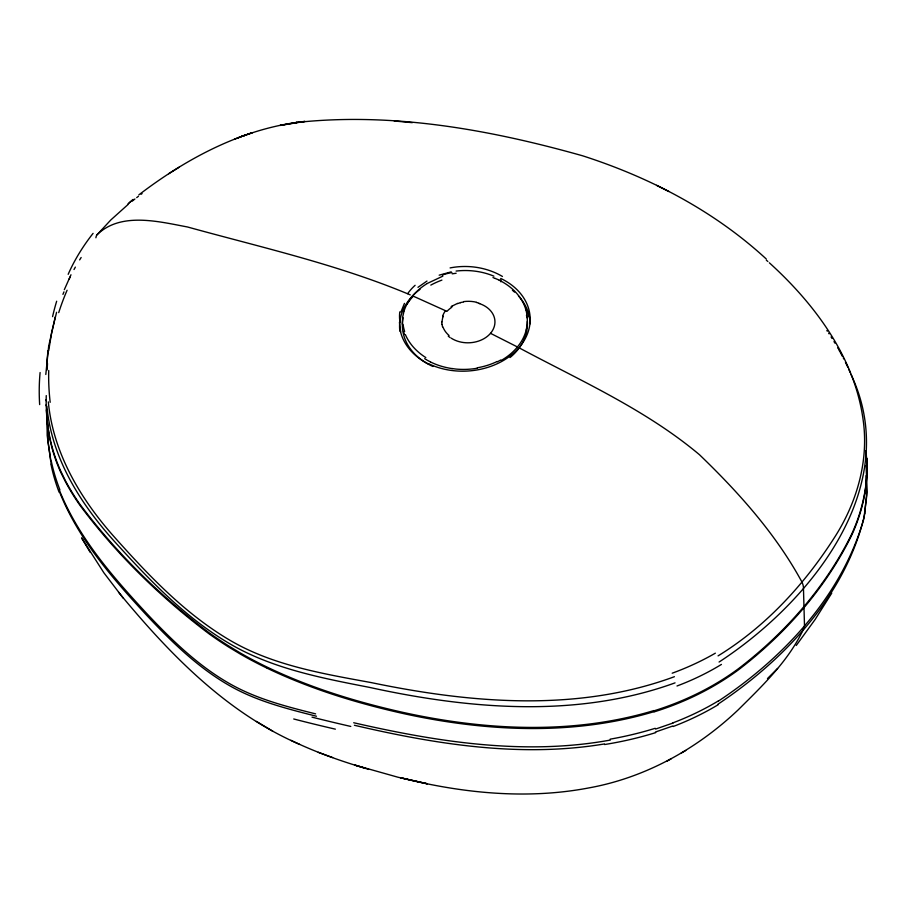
<?xml version="1.0" encoding="UTF-8"?>
<svg xmlns="http://www.w3.org/2000/svg" width="913" height="913" viewBox="0 0 913 913"><rect width="100%" height="100%" fill="white"/><g stroke="black" fill="none" stroke-linecap="round" stroke-linejoin="round"><path stroke-width="1.37" d="M47.419 423.929L48.241 443.398L51.345 464.066M46.164 400.716L46.243 395.591M47.008 411.261L47.179 435.387L50.751 461.385M441.915 321.958L442.794 317.108M47.156 369.948L47.487 363.5M45.81 374.478L48.663 346.301L55.214 317.051M48.674 350.843L51.664 332.503L56.583 312.292M864.725 513.095L866.483 495.691L866.049 475.707M864.097 516.769L867.213 492.096L866.072 465.459M863.378 520.433L864.839 513.232M864.109 516.918C844.833 595.961 784.096 660.122 717.96 704.208M863.299 520.581C841.181 596.315 783.08 658.376 718.383 701.104M400.91 312.006L404.448 303.39M404.037 311.059L402.622 317.165L402.336 324.229M404.094 310.877C407.803 299.384 416.83 289.832 427.136 283.566M442.851 316.948L443.136 316.195M62.94 294.374L63.956 291.863M64.332 289.672L70.986 274.756M831.743 593.142L815.138 619.459L796.25 645.468M95.911 237.779A19.607 10.226 40.1 0 1 97.018 234.789C120.664 211.656 158.702 221.597 187.519 226.983C262.316 247.628 338.483 264.702 410.234 294.865M654.085 710.793A261.403 202.287 -1.6 0 0 738.514 668.658C785.112 632.994 825.341 587.458 851.407 534.676A261.403 202.287 -1.6 0 0 866.916 458.189M654.119 711.889A261.403 202.287 -1.6 0 0 738.549 669.765C785.134 634.101 825.375 588.565 851.43 535.771A261.403 202.287 -1.6 0 0 866.951 459.296M97.018 234.789L110.85 219.93L128.025 204.523M368.932 769.442L354.746 765.048L397.92 777.214L427.33 783.765L400.408 777.705C461.75 793.135 526.436 799.868 589.011 787.885C645.286 777.693 696.961 748.968 738.252 709.789C762.948 685.241 789.14 660.384 803.885 628.235A19.618 10.226 40.1 0 0 804.479 624.983L803.988 607.259M777.591 668.453L767.468 678.564M129.201 202.857L133.23 199.422L127.763 204.09M417.971 287.333L426.976 281.067M132.328 201.043L134.941 198.977M138.856 194.857C187.291 157.903 243.554 127.911 304.953 121.406L280.086 125.423L297.022 122.422L296.029 122.559C392.305 111.968 490.053 129.703 582.562 155.781C649.794 177.373 714.092 210.903 766.247 258.972M136.699 197.619L138.479 196.261M141.161 194.252L142.063 193.579M451.125 306.722L451.901 306.209M452.083 306.095L457.539 303.413M168.688 173.732L179.096 167.25M427.284 283.464L442.862 276.137M718.063 655.876C766.555 626.135 805.894 582.893 836.08 534.972C857.181 501.089 868.788 460.414 863.207 420.448C854.899 357.759 815.001 304.234 769.351 262.807M719.079 662.028C808.792 603.459 904.589 487.896 851.007 374.421M681.235 753.054L685.754 750.497M666.981 761.168L671.181 758.794M500.712 360.042L497.391 361.788M234.538 139.141L244.901 135.238L237.734 137.931M439.164 275.178L451.193 271.869M673.041 723.016L655.58 729.065M672.813 726.018L655.408 732.032M674.41 676.704C577.256 712.494 470.731 703.261 371.34 682.616C323.282 673.794 273.558 665.577 230.727 640.732C185.282 614.198 148.682 575.544 113.965 536.57C80.47 498.875 53.114 452.951 48.321 401.88M675.049 682.867C576.833 718.474 469.316 709.23 369.172 687.318C322.997 678.325 275.703 669.275 234.139 646.256C187.519 620.098 150.234 580.919 114.673 541.671C80.504 503.885 51.516 457.972 46.894 406.171M653.97 710.554C578.1 733.413 496.786 730.868 419.672 715.849A581.501 449.983 -1.6 0 1 403.649 712.528C356.812 702.097 310.603 687.923 267.247 667.175A388.653 300.754 -1.6 0 1 240.142 652.886L228.935 646.107A408.773 316.32 -1.6 0 1 209.282 632.903C160.505 596.28 116.225 552.958 79.739 504.022A327.79 253.654 -1.6 0 1 65.462 480.786L60.783 471.188A255.743 197.904 -1.6 0 1 48.515 430.24M653.993 711.661C578.134 734.52 496.809 731.975 419.695 716.956A581.501 449.983 -1.6 0 1 403.683 713.635C356.846 703.204 310.625 689.03 267.269 668.282M460.437 302.568L463.439 302.032M477.328 368.213L476.94 368.281A62.552 48.48 -2.1 0 1 456.101 369.08L452.049 368.544M452.186 273.832L456.135 273.249M610.386 740.055C524.815 755.713 437.521 741.938 353.708 722.742M604.429 743.958C520.889 757.87 436.003 744.346 354.404 725.264M394.222 120.995L412.265 122.662M315.601 713.863C287.139 706.765 258.299 699.381 232.404 685.207C199.433 667.095 172.169 640.527 146.582 613.331C112.31 576.331 78.187 537.232 59.242 489.87M316.446 716.237C287.937 709.013 258.984 701.72 232.986 687.569C199.81 669.446 172.431 642.706 146.742 615.373C112.607 578.454 78.495 539.503 59.676 492.233M365.634 768.392C340.081 760.894 314.917 751.878 290.905 740.306M478.869 303.401L479.667 303.664M479.896 303.744L480.067 303.812A26.511 20.417 -2.4 0 1 493.237 329.182A26.511 20.417 -2.4 0 1 461.407 342.192A26.511 20.554 -1.8 0 1 451.148 338.13M318.26 752.301L332.64 757.573M492.986 277.552L495.154 278.408M495.348 278.488L495.759 278.659A62.552 48.343 -1.9 0 1 499.149 280.131M412.596 295.858L446.286 311.059M299.715 744.415C225.91 712.505 168.825 653.183 118.519 592.183M656.584 185.339L668.921 191.525M490.578 333.359L517.032 346.769M519.406 347.979C580.782 380.847 645.719 409.606 699.438 454.685C738.64 492.415 775.776 533.877 801.876 581.901A19.641 10.237 40.1 0 1 803.44 587.675L803.954 606.152M427.067 360.11L427.113 360.133A62.552 48.343 -1.9 0 0 430.422 361.879M426.348 359.699L424.659 358.661M256.405 721.418L272.782 731.199M766.327 260.159L767.844 261.483M123.335 598.277L103.877 572.782L81.588 537.894L90.25 552.411M826.858 330.54L827.304 331.202M828.627 333.188L829.072 333.85M831.07 336.943L832.051 338.483M833.991 341.588L834.939 343.14M837.7 347.83L838.157 348.618M838.602 349.394L839.937 351.756M840.371 352.544L841.66 354.917M842.083 355.716L842.505 356.515M843.338 358.101L843.749 358.9M845.461 362.313L847.937 367.471M848.725 369.206L850.265 372.675M404.459 334.489L403.546 331.556M525.956 310.066L526.059 310.466A62.552 48.195 -1.6 0 1 526.641 326.98M442.52 326.786L442.04 324.389M400.693 331.807L399.438 322.323M47.122 420.071L48.492 431.347A255.743 197.904 -1.6 0 0 60.737 472.306L65.531 481.87A327.79 253.654 -1.6 0 0 79.808 505.117C116.225 554.088 160.562 597.364 209.305 634.01A408.773 316.32 -1.6 0 0 228.958 647.226L240.176 653.982A388.653 300.754 -1.6 0 0 267.281 668.27M47.75 426.268L46.358 409.857M866.026 450.988L866.62 459.307M865.935 450.896L866.289 454.491M46.7 416.077L46.175 404.744M500.86 281.82L500.758 278.454A65.371 49.93 -3.6 0 1 518.949 347.75A65.371 49.941 -3.6 0 1 428.836 363.819M46.129 399.62L46.209 405.84M718.36 704.596A251.691 192.746 -2.3 0 1 673.132 726.52M655.705 732.625A294.226 226.801 -2.1 0 1 604.566 744.529M350.775 726.44A425.481 75.208 9.4 0 1 312.029 717.15M59.128 492.278A243.406 181.63 21.9 0 1 50.934 464.055M59.893 489.813A241.603 178.492 24.2 0 1 51.322 461.407M335.368 729.156A436.962 90.672 8.3 0 1 293.724 718.976M655.203 728.312A292.708 223.959 -2.5 0 1 610.146 739.165M718.246 700.979A252.034 191.502 -2.9 0 1 672.949 722.856M527.44 312.2A65.804 50.261 -3.6 0 1 529.928 319.778M399.883 331.385A65.394 50.603 -1.6 0 1 420.003 289.364M512.433 290.311A65.394 50.603 -1.6 0 1 514.521 292.092M518.458 295.96A65.394 50.603 -1.6 0 1 530.293 323.75M428.619 364.07A65.348 50.466 -1.9 0 1 400.556 331.83M399.997 322.312A65.359 48.252 8.7 0 1 399.803 311.858M407.015 304.12A65.2 47.533 -11.8 0 1 413.19 296.269M407.643 293.655A65.2 52.007 4 0 1 415.107 285.301M430.799 285.107A65.359 45.49 -11.7 0 1 441.903 280.097M450.098 267.92A65.348 54.963 -0.3 0 1 502.435 276.456M68.167 274.322A256.017 183.924 -10.7 0 1 93.08 233.363M58.729 312.623A390.422 289.147 -2.9 0 1 67.083 290.266M46.825 363.248A339.225 240.633 41.2 0 1 48.081 350.603M50.181 402.313A288.497 202.172 43 0 1 48.731 370.507M715.358 653.172A251.566 191.045 0 0 1 672.196 673.201M721.441 664.424A252.148 199.445 3.2 0 1 676.99 685.994M39.658 404.596A290.699 213.391 37.5 0 1 40.092 372.538M52.577 316.628A394.496 296.657 3.9 0 1 56.663 301.222M69.057 279.298A259.577 182.977 -12.4 0 1 70.255 276.787M74.01 269.529A259.577 182.977 -12.4 0 1 75.357 267.11M79.636 259.897A259.577 182.977 -12.4 0 1 81.154 257.5M527.372 321.479A62.552 48.412 -1.6 0 1 510.013 357.554M432.888 366.467A62.552 48.412 -1.6 0 1 403.112 317.724M526.47 315.293A62.552 48.412 -1.6 0 1 526.961 317.758M404.642 331.522A61.239 44.223 19.2 0 1 403.067 324.298M425.812 357.576A62.541 47.864 3 0 1 405.383 334.626M452.106 368.601A62.552 48.48 -2.1 0 1 430.502 361.982M497.163 361.491A62.552 48.412 -2.1 0 1 477.316 367.791M501.123 360.487A62.541 48.378 -2.6 0 0 517.431 346.963A62.541 47.967 -2.1 0 0 526.219 330.015M442.371 274.984A61.239 55.385 4.8 0 1 451.901 272.565M456.101 271.07A62.541 50.386 -0.9 0 1 493.899 276.16M499.228 280.223A62.552 48.241 -1.8 0 1 525.922 309.918M526.778 326.991A62.552 48.184 0.1 0 1 526.116 330.004M442.657 316.103A26.454 20.577 -0.8 0 1 445.521 310.717M446.948 311.367A26.466 19.162 -8 0 1 451.798 307.293M441.96 324.377A25.381 19.047 23.6 0 1 441.846 321.947M449.048 335.493A26.431 21.227 1 0 1 442.919 326.957M450.052 337.57A26.5 21.056 -5 0 1 448.237 336.098M476.495 302.511A26.5 20.132 -0.7 0 1 478.983 303.207M463.576 301.621A26.431 19.413 0.4 0 1 476.609 302.271M457.618 303.584A25.381 22.882 13 0 1 460.494 302.762M252.102 132.773L241.979 136.311L252.102 132.773"/></g></svg>
